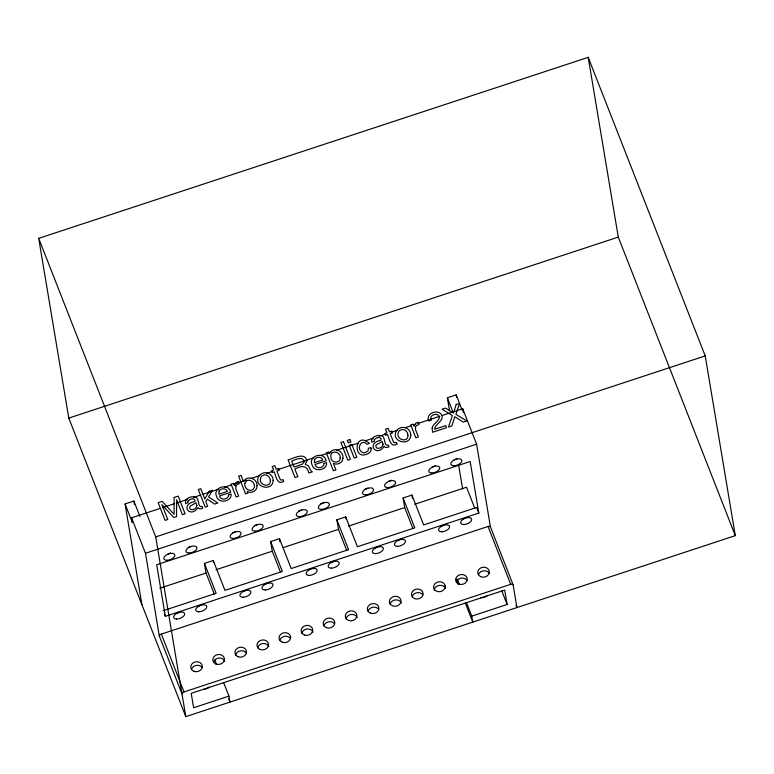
<?xml version="1.0" encoding="UTF-8"?>
<svg xmlns="http://www.w3.org/2000/svg" width="774" height="774" viewBox="0 0 774 774"><rect width="100%" height="100%" fill="white"/><g stroke="black" fill="none" stroke-linecap="round" stroke-linejoin="round"><path stroke-width="1.16" d="M38.7 238.353L588.201 57.353L705.22 355.905L735.3 535.647L185.799 716.647L68.78 418.095L38.7 238.353L155.719 536.904L185.799 716.647M68.78 418.095L618.281 237.096L588.201 57.353M141.923 604.707L125.069 503.951L133.892 501.039L139.92 516.413M449.539 410.82L447.362 397.788L456.196 394.885L462.213 410.249M125.069 503.951L132.373 522.605L131.57 517.816L160.218 508.373M162.511 507.618L173.966 503.845M176.259 503.09L187.714 499.317M193.442 497.43L200.321 495.167M202.614 494.412L218.655 489.129M224.383 487.243L231.262 484.979M233.545 484.224L246.151 480.074M250.737 478.564L259.9 475.546M266.778 473.282L272.506 471.395M278.234 469.508L313.751 457.802M320.63 455.538L330.943 452.142M336.671 450.255L358.439 443.086M365.309 440.822L373.329 438.181M379.067 436.294L385.936 434.03M391.663 432.144L397.391 430.257M405.412 427.616L411.139 425.729M413.432 424.974L415.725 424.22M418.018 423.465L439.787 416.286M442.08 415.532L462.707 408.74L476.6 444.189L490.445 526.949L513.114 584.786L516.935 607.58L516.055 605.336M155.719 536.904L705.22 355.905M513.114 584.786A2.332 1.2 -21.4 0 0 510.714 584.322L183.999 691.937A2.332 1.2 -21.4 0 0 181.987 693.862L159.318 636.025L145.473 553.265L476.6 444.189M214.263 594.026L206.029 573.021L204.423 563.424L213.256 560.511L224.953 590.369L282.355 571.464L270.648 541.606L279.482 538.694L291.179 568.551L348.581 549.646L336.874 519.789L345.707 516.887L357.404 546.734L414.806 527.829L403.099 497.982L411.932 495.07L423.63 524.927L476.61 507.473L478.806 513.065L165.336 616.317L164.465 614.082M159.812 588.24L206.029 573.021M216.004 569.732L272.255 551.204L270.648 541.606M283.381 547.537L338.48 529.387L336.874 519.789M348.464 526.107L404.705 507.58L403.099 497.982M414.661 504.3L466.519 487.214L474.752 508.218M163.15 610.725L216.13 593.271L204.423 563.424M159.318 636.025A2.332 1.2 -21.4 0 1 161.321 634.1L488.036 526.484A2.332 1.2 -21.4 0 1 490.445 526.949M223.657 682.62L228.949 696.107L193.626 707.746L191.217 693.349L504.687 590.098L507.096 604.494L471.782 616.123L472.779 622.122L465.319 603.091M618.281 237.096L735.3 535.647M447.362 397.788L452.954 412.058M488.036 526.484L510.714 584.322M501.813 590.997L507.096 604.494M457.241 579.029L459.437 584.651M466.49 602.636L471.782 616.123M456.109 579.581L457.86 584.06M404.705 507.58L412.939 528.584M338.48 529.387L346.713 550.391M272.255 551.204L280.488 572.209M214.853 660.135L216.614 664.634M228.64 698.748L229.955 702.105L228.949 696.107M131.57 517.816L145.473 553.265M161.321 634.1L183.999 691.937M445.456 588.54L445.263 588.027A5.834 4.983 -9.5 0 0 439.003 585.463A5.834 4.983 -9.5 0 0 434.195 590.136M462.707 408.74L463.345 412.581M478.806 513.065L470.176 461.498L156.706 564.749L165.336 616.317M456.196 394.885L456.592 397.256M458.663 465.309L462.629 488.994M411.932 495.07L412.465 498.272M345.707 516.887L346.065 519.015M279.482 538.694L280.014 541.897M213.256 560.511L213.614 562.65M133.892 501.039L134.492 504.6M191.459 669.568A5.834 4.983 -9.5 0 1 196.064 665.466A5.834 4.983 -9.5 0 1 202.014 667.362M368.066 611.402A5.834 4.983 -9.5 0 1 372.662 607.3A5.834 4.983 -9.5 0 1 378.612 609.196M301.831 633.219A5.834 4.983 -9.5 0 1 307.191 629.001A5.834 4.983 -9.5 0 1 313.044 632.155M213.537 662.302A5.834 4.983 -9.5 0 1 218.887 658.084A5.834 4.983 -9.5 0 1 224.75 661.238M235.606 655.027A5.834 4.983 -9.5 0 1 240.211 650.924A5.834 4.983 -9.5 0 1 246.161 652.821M345.988 618.668A5.834 4.983 -9.5 0 1 351.338 614.459A5.834 4.983 -9.5 0 1 357.201 617.613M279.762 640.485A5.834 4.983 -9.5 0 1 284.358 636.383A5.834 4.983 -9.5 0 1 290.308 638.279M456.36 582.319A5.834 4.983 -9.5 0 1 460.965 578.217A5.834 4.983 -9.5 0 1 466.916 580.113M323.909 625.943A5.834 4.983 -9.5 0 1 328.515 621.841A5.834 4.983 -9.5 0 1 334.465 623.738M257.684 647.761A5.834 4.983 -9.5 0 1 263.044 643.542A5.834 4.983 -9.5 0 1 268.897 646.696M478.535 574.685A5.834 4.983 -9.5 0 1 483.46 570.864A5.834 4.983 -9.5 0 1 489.207 573.137M412.213 596.86A5.834 4.983 -9.5 0 1 416.809 592.758A5.834 4.983 -9.5 0 1 422.759 594.655M390.096 604.301A5.834 4.983 -9.5 0 1 395.291 599.937A5.834 4.983 -9.5 0 1 401.28 602.907M487.339 595.409A7.005 5.979 -9.5 0 1 480.712 597.586M209.183 687.022A7.005 5.979 -9.5 0 1 204.384 689.237M179.849 611.866A5.834 2.99 -21.4 0 1 177.091 613.085M200.979 605.113A5.834 2.99 -21.4 0 1 198.125 606.052M311.361 568.755A5.834 2.99 -21.4 0 1 308.497 569.703M400.942 538.936A5.834 2.99 -21.4 0 1 398.242 540.242M367.921 488.084A5.834 2.99 -21.4 0 1 365.076 489.081M445.089 524.395A5.834 2.99 -21.4 0 1 440.948 526.068M465.88 517.854A5.834 2.99 -21.4 0 1 463.026 518.803M301.521 509.989A5.834 2.99 -21.4 0 1 298.667 510.927M235.296 531.796A5.834 2.99 -21.4 0 1 232.442 532.744M257.374 524.53A5.834 2.99 -21.4 0 1 254.511 525.469M435.249 465.619A5.834 2.99 -21.4 0 1 432.56 466.935M334.716 560.744A5.834 2.99 -21.4 0 1 330.575 562.427M245.135 590.572A5.834 2.99 -21.4 0 1 243.723 591.143M170.348 552.878A5.834 2.99 -21.4 0 1 167.658 554.184M191.149 546.338A5.834 2.99 -21.4 0 1 188.285 547.286M456.989 458.566A5.834 2.99 -21.4 0 1 454.232 459.785M268.636 582.454A5.834 2.99 -21.4 0 1 264.534 584.206M377.586 546.947A5.834 2.99 -21.4 0 1 374.722 547.886M323.6 502.713A5.834 2.99 -21.4 0 1 320.736 503.651M391.102 480.161A5.834 2.99 -21.4 0 1 388.413 481.476M174.179 497.44L174.073 514.333L162.221 501.378L158.167 502.713L165.085 520.38L167.794 519.489L161.882 504.619L173.724 517.535L176.52 516.606L176.646 499.752L182.422 514.662L185.112 513.781L178.194 496.124L174.179 497.44M270.329 480.354C271.084 488.665 257.81 485.24 260.741 477.752A3.686 3.144 -9.5 0 1 262.502 475.565C266.072 473.204 270.213 476.465 270.329 480.354M407.937 435.027C408.701 443.338 395.427 439.913 398.358 432.424A3.686 3.144 -9.5 0 1 400.119 430.238C403.689 427.877 407.83 431.128 407.937 435.027M432.153 428.041L432.579 432.269L446.559 427.664L445.756 425.623L434.64 429.28C434.93 423.591 446.076 419.972 440.774 413.78C436.188 409.156 425.448 414.167 428.719 420.998L431.321 420.137C428.264 414.622 439.235 411.584 439.303 417.854C438.161 422.004 433.024 423.707 432.153 428.041M340.173 457.84C340.444 464.081 330.653 463.084 330.943 457.076C329.482 449.704 341.063 451.048 340.173 457.84M371.094 448.727L371.036 449.897A5.524 4.721 -9.5 0 1 369.546 452.703C351.783 463.945 354.279 429.483 369.353 443.444L366.866 444.266C361.661 438.045 355.721 448.968 362.261 452.268A3.319 2.835 -9.5 0 0 364.825 452.819L368.027 450.932L368.424 448.252L370.92 447.43L371.094 448.727M256.997 485.714C257.529 490.658 251.279 494.122 247.254 491.451L247.903 493.096L245.542 493.87L238.595 476.155L241.082 475.333L243.597 481.747C246.722 474.791 257.587 478.332 256.997 485.714M273.135 480.422C272.932 491.935 253.62 487.581 258.41 476.852A6.647 5.67 -9.5 0 1 261.38 473.833C266.382 470.669 273.309 474.433 273.135 480.422M410.752 435.094C410.549 446.608 391.238 442.254 396.027 431.524A6.647 5.67 -9.5 0 1 398.997 428.506C403.999 425.342 410.926 429.106 410.752 435.094M228.582 494.896C228.678 499.733 220.696 500.875 219.477 495.97L230.642 492.293C228.93 482.337 212.26 487.243 216.565 496.434C218.645 504.029 231.842 501.929 231.107 494.073L228.582 494.896M324.103 463.442C324.19 468.27 316.208 469.412 314.999 464.506L326.164 460.83C324.441 450.874 307.781 455.78 312.077 464.971C314.167 472.566 327.354 470.466 326.618 462.61L324.103 463.442M306.881 460.733L305.217 464.419L308.323 465.658L310.867 470.689L312.357 471.869L308.884 473.011C306.891 464.835 301.57 465.522 294.865 469.073L297.835 476.649L295.01 477.577L288.083 459.92C293.017 458.614 304.985 451.61 306.881 460.733M244.884 483.315C243.442 488.713 251.589 493.599 254.172 487.765C256.213 481.95 247.312 476.697 244.884 483.315M196.867 505.528C196.76 508.45 192.755 510.714 190.23 509.176L189.572 507.231L190.172 506.206L195.957 502.81L196.867 505.528M383.053 444.199C382.946 447.12 378.941 449.384 376.416 447.846L375.758 445.911L376.358 444.886L382.143 441.48L383.053 444.199M342.901 458.295C342.795 462.813 337.116 465.522 333.352 463.326L335.935 469.895L333.371 470.737L326.338 452.79L328.824 451.977L329.492 453.68C332.627 446.056 344.111 450.632 342.901 458.295M188.053 501.01L188.034 502.723L185.644 503.506C183.873 498.292 191.604 495.863 195.512 496.995C199.576 498.311 197.496 508.354 202.169 506.419L202.798 508.025L201.124 508.818L198.889 508.653L197.98 507.609C190.336 519.083 179.21 504.561 194.845 501.533L194.971 500.081L193.403 498.785L190.539 499.162L188.053 501.01M374.239 439.69L374.219 441.393L371.83 442.177C370.059 436.962 377.789 434.533 381.698 435.675C385.762 436.981 383.672 447.024 388.354 445.098L388.983 446.695L387.3 447.488L385.075 447.333L384.165 446.288C376.512 457.753 365.396 443.231 381.021 440.213L381.147 438.761L379.589 437.455L376.725 437.842L374.239 439.69M304.018 461.981L302.344 464.168L294.091 467.08L291.721 461.043C294.865 459.911 303.611 455.354 304.018 461.981M235.857 485.966L235.77 488.733L238.673 496.134L236.109 496.976L231.068 484.108L233.496 483.305L234.367 485.53L236.196 482.357L238.382 481.438L239.282 483.721L236.815 484.766L235.857 485.966M415.57 426.774L415.483 429.541L418.386 436.942L415.822 437.784L410.781 424.916L413.21 424.113L414.08 426.339L415.909 423.155L418.095 422.246L418.995 424.529L416.528 425.565L415.57 426.774M219.071 491.074L218.878 494.228L227.343 491.442C226.047 487.891 220.754 487.949 219.071 491.074M314.592 459.611L314.399 462.765L322.855 459.979C321.568 456.428 316.266 456.486 314.592 459.611M456.176 404.56L453.535 413.055L445.553 408.053L442.012 409.223L452.403 415.522L448.465 427.035L451.881 425.913L454.822 416.741L463.297 422.149L466.809 420.988L455.915 414.361L459.553 403.447L456.176 404.56M209.203 491.306L204.781 498.94L200.766 488.684L198.299 489.497L205.226 507.154L207.684 506.341L205.787 501.513L207.287 499.143L214.582 504.077L217.852 502.994L208.535 496.966L212.482 490.232L209.203 491.306M283.671 481.312C277.479 485.811 275.67 475.787 274.296 471.859L272.235 472.537L271.539 470.776L273.609 470.099L272.196 466.499L274.789 465.648L276.192 469.238L278.63 468.444L279.317 470.205L276.889 471.008L280.178 479.416L281.078 480.132L283.003 479.609L283.671 481.312M396.994 443.986C390.802 448.485 388.993 438.461 387.619 434.533L385.558 435.211L384.862 433.45L386.932 432.772L385.52 429.173L388.113 428.322L389.516 431.911L391.954 431.118L392.641 432.879L390.212 433.682L393.502 442.08L394.392 442.805L396.327 442.283L396.994 443.986M343.472 441.683L340.908 442.525L347.826 460.182L350.39 459.34L343.472 441.683M349.906 439.564L347.303 440.416L348.271 442.873L350.874 442.012L349.906 439.564M351.812 444.402L349.209 445.263L354.231 458.073L356.833 457.221L351.812 444.402M445.108 585.657L444.663 584.428A5.834 4.983 -9.5 0 0 434.949 583.712A5.834 4.983 -9.5 0 0 437.842 591.636A5.834 4.983 -9.5 0 0 445.108 585.657M389.777 603.265L389.438 602.008A5.834 4.983 -9.5 0 1 397.188 596.493A5.834 4.983 -9.5 0 1 399.355 604.62A5.834 4.983 -9.5 0 1 389.777 603.265M193.945 671.319A5.834 4.983 -9.5 0 0 202.353 666.182A5.834 4.983 -9.5 0 0 193.355 662.699A5.834 4.983 -9.5 0 0 193.945 671.319M370.543 613.143A5.834 4.983 -9.5 0 0 378.96 608.016A5.834 4.983 -9.5 0 0 369.962 604.523A5.834 4.983 -9.5 0 0 370.543 613.143M282.239 642.226A5.834 4.983 -9.5 0 0 290.656 637.099A5.834 4.983 -9.5 0 0 281.659 633.616A5.834 4.983 -9.5 0 0 282.239 642.226M216.014 664.044A5.834 4.983 -9.5 0 0 224.431 658.906A5.834 4.983 -9.5 0 0 215.433 655.423A5.834 4.983 -9.5 0 0 216.014 664.044M260.17 649.502A5.834 4.983 -9.5 0 0 268.578 644.365A5.834 4.983 -9.5 0 0 259.58 640.882A5.834 4.983 -9.5 0 0 260.17 649.502M238.092 656.768A5.834 4.983 -9.5 0 0 246.509 651.64A5.834 4.983 -9.5 0 0 237.512 648.157A5.834 4.983 -9.5 0 0 238.092 656.768M304.317 634.961A5.834 4.983 -9.5 0 0 312.735 629.823A5.834 4.983 -9.5 0 0 303.737 626.34A5.834 4.983 -9.5 0 0 304.317 634.961M348.464 620.419A5.834 4.983 -9.5 0 0 356.882 615.282A5.834 4.983 -9.5 0 0 347.884 611.799A5.834 4.983 -9.5 0 0 348.464 620.419M326.396 627.685A5.834 4.983 -9.5 0 0 334.803 622.557A5.834 4.983 -9.5 0 0 325.806 619.065A5.834 4.983 -9.5 0 0 326.396 627.685M458.847 584.06A5.834 4.983 -9.5 0 0 467.254 578.923A5.834 4.983 -9.5 0 0 458.256 575.44A5.834 4.983 -9.5 0 0 458.847 584.06M480.548 576.63A5.834 4.983 -9.5 0 0 489.342 572.015A5.834 4.983 -9.5 0 0 480.693 567.961A5.834 4.983 -9.5 0 0 480.548 576.63M414.69 598.602A5.834 4.983 -9.5 0 0 423.107 593.474A5.834 4.983 -9.5 0 0 414.109 589.981A5.834 4.983 -9.5 0 0 414.69 598.602M331.388 568.164A5.834 2.99 -21.4 0 0 339.235 562.843A5.834 2.99 -21.4 0 0 330.517 562.969A5.834 2.99 -21.4 0 0 331.388 568.164M243.084 597.247A5.834 2.99 -21.4 0 0 250.931 591.926A5.834 2.99 -21.4 0 0 242.214 592.052A5.834 2.99 -21.4 0 0 243.084 597.247M441.761 531.806A5.834 2.99 -21.4 0 0 449.607 526.484A5.834 2.99 -21.4 0 0 440.899 526.61A5.834 2.99 -21.4 0 0 441.761 531.806M453.641 465.764A5.834 2.99 -21.4 0 0 461.865 460.665A5.834 2.99 -21.4 0 0 453.477 460.346A5.834 2.99 -21.4 0 0 453.641 465.764M365.879 494.847A5.834 2.99 -21.4 0 0 373.523 489.42A5.834 2.99 -21.4 0 0 364.68 489.758A5.834 2.99 -21.4 0 0 365.879 494.847M309.31 575.43A5.834 2.99 -21.4 0 0 317.156 570.109A5.834 2.99 -21.4 0 0 308.439 570.245A5.834 2.99 -21.4 0 0 309.31 575.43M321.549 509.389A5.834 2.99 -21.4 0 0 329.395 504.067A5.834 2.99 -21.4 0 0 320.688 504.193A5.834 2.99 -21.4 0 0 321.549 509.389M431.931 473.03A5.834 2.99 -21.4 0 0 439.777 467.709A5.834 2.99 -21.4 0 0 431.06 467.844A5.834 2.99 -21.4 0 0 431.931 473.03M265.337 589.972A5.834 2.99 -21.4 0 0 272.99 584.554A5.834 2.99 -21.4 0 0 264.137 584.892A5.834 2.99 -21.4 0 0 265.337 589.972M198.937 611.789A5.834 2.99 -21.4 0 0 206.784 606.468A5.834 2.99 -21.4 0 0 198.067 606.593A5.834 2.99 -21.4 0 0 198.937 611.789M176.501 619.055A5.834 2.99 -21.4 0 0 184.725 613.966A5.834 2.99 -21.4 0 0 176.327 613.647A5.834 2.99 -21.4 0 0 176.501 619.055M375.535 553.623A5.834 2.99 -21.4 0 0 383.382 548.302A5.834 2.99 -21.4 0 0 374.674 548.427A5.834 2.99 -21.4 0 0 375.535 553.623M397.613 546.347A5.834 2.99 -21.4 0 0 405.46 541.026A5.834 2.99 -21.4 0 0 396.743 541.152A5.834 2.99 -21.4 0 0 397.613 546.347M463.839 524.54A5.834 2.99 -21.4 0 0 471.685 519.209A5.834 2.99 -21.4 0 0 462.968 519.344A5.834 2.99 -21.4 0 0 463.839 524.54M299.48 516.664A5.834 2.99 -21.4 0 0 307.317 511.343A5.834 2.99 -21.4 0 0 298.609 511.469A5.834 2.99 -21.4 0 0 299.48 516.664M387.774 487.581A5.834 2.99 -21.4 0 0 395.62 482.25A5.834 2.99 -21.4 0 0 386.913 482.386A5.834 2.99 -21.4 0 0 387.774 487.581M255.323 531.206A5.834 2.99 -21.4 0 0 263.17 525.885A5.834 2.99 -21.4 0 0 254.462 526.01A5.834 2.99 -21.4 0 0 255.323 531.206M233.255 538.472A5.834 2.99 -21.4 0 0 241.091 533.151A5.834 2.99 -21.4 0 0 232.384 533.286A5.834 2.99 -21.4 0 0 233.255 538.472M189.098 553.023A5.834 2.99 -21.4 0 0 196.944 547.692A5.834 2.99 -21.4 0 0 188.237 547.828A5.834 2.99 -21.4 0 0 189.098 553.023M167.029 560.289A5.834 2.99 -21.4 0 0 174.866 554.968A5.834 2.99 -21.4 0 0 166.158 555.093A5.834 2.99 -21.4 0 0 167.029 560.289"/></g></svg>
